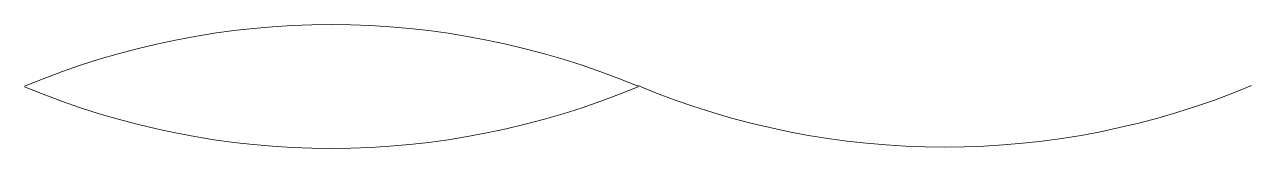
# Model space of a CAD drawing. Header units: millimetres. Extents: x -0.5 to 0.5, y -0.05 to 0.05.
import ezdxf

# ---------------------------------------------------------------- set-up
doc = ezdxf.new("R2010")
doc.units = ezdxf.units.MM

msp = doc.modelspace()

# ---------------------------------------------------------------- linework, layer by layer
at = {"color": 0, "lineweight": 13}
for centre, start, end in [((-0.25, -0.5995), 67.3801, 112.6199), ((-0.25, 0.6), 247.3801, 292.6199), ((0.25, 0.601), 247.3801, 292.6199)]:
    msp.add_arc(centre, 0.65, start, end, dxfattribs=at)

doc.saveas('drawing.dxf')
